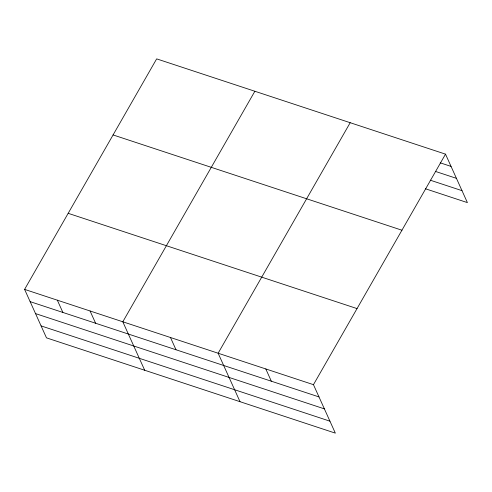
<?xml version="1.0" encoding="UTF-8"?>
<svg xmlns="http://www.w3.org/2000/svg" width="492" height="492" viewBox="0 0 492 492"><rect width="100%" height="100%" fill="white"/><g stroke="black" fill="none" stroke-linecap="round" stroke-linejoin="round"><path stroke-width="0.74" d="M24.6 289.388L313.459 384.67L335.341 433.132L46.482 337.85L24.6 289.388L156.659 58.868L445.518 154.15L467.4 202.612L425.512 188.793M254.868 91.26L122.815 321.786L144.697 370.248M350.193 122.705L218.134 353.225L240.016 401.693M313.459 384.67L445.518 154.15M440.217 162.827L451.053 166.401M435.506 171.444L456.447 178.35M430.229 180.183L462.006 190.662M113.08 134.937L401.939 230.219M68.179 213.319L357.038 308.595M30.135 301.645L318.994 396.927M35.529 313.595L324.388 408.87M41.088 325.901L329.947 421.183M265.797 368.951L271.332 381.202M170.478 337.506L176.007 349.763M90.073 310.987L95.608 323.244M57.336 300.188L62.871 312.445"/></g></svg>
